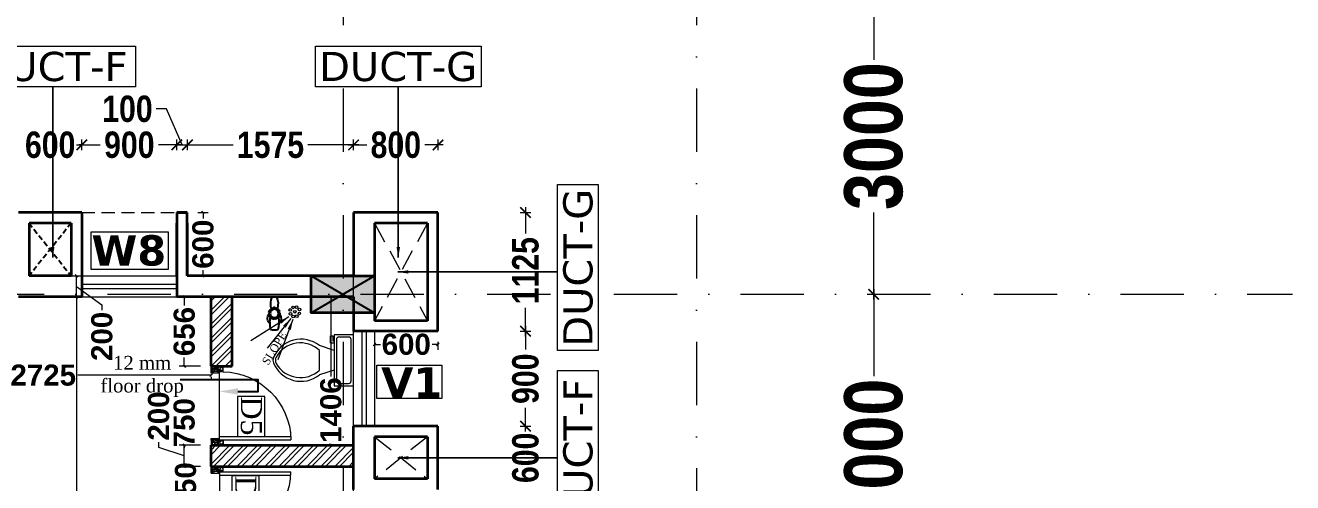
# Model space of a CAD drawing. Header units: millimetres. Extents: x -3092162 to 4513894, y -12317808 to 1849994.
# Drawn here: x -379345 to -367335, y -5824767 to -5820431 of the extents above; entities that cross this region are included whole.
import ezdxf

# ---------------------------------------------------------------- set-up
doc = ezdxf.new("R2010")
doc.units = ezdxf.units.MM
doc.header["$LTSCALE"] = 2
doc.header["$MEASUREMENT"] = 0
doc.header["$PDMODE"] = 34
doc.header["$PDSIZE"] = 500
for name, pattern in [('DASHDOT', [1, 0.5, -0.25, 0, -0.25]), ('DASHED2', [0.375, 0.25, -0.125]), ('HIDDEN', [0.375, 0.25, -0.125])]:
    doc.linetypes.add(name, pattern=pattern)
for name, color, linetype, lineweight in [('AREA AA', 162, 'Continuous', 20), ('ARROW', 7, 'Continuous', 25), ('coloumn', 10, 'Continuous', 35), ('D DIM', 250, 'Continuous', 9), ('D5', 10, 'Continuous', 5), ('DOOR', 27, 'Continuous', 5), ('FIXTURE', 252, 'Continuous', 0), ('glass', 5, 'Continuous', 15), ('GRID', 251, 'DASHDOT', 5), ('hatch toilet', 42, 'Continuous', 9), ('PROJ', 251, 'HIDDEN', 5), ('SILL', 74, 'Continuous', 9), ('tap', 97, 'Continuous', 25), ('taxe', 7, 'Continuous', 9), ('toi.dim.', 214, 'Continuous', 9), ('VENTI', 162, 'Continuous', 5), ('WAll', 250, 'Continuous', 35)]:
    doc.layers.add(name, color=color, linetype=linetype, lineweight=lineweight)
doc.layers.add('DOT', color=7, linetype='DASHED2', lineweight=0, true_color=0x89067c)
doc.layers.add('duct text', color=7, linetype='Continuous', lineweight=5, true_color=0x30182a)
doc.styles.add('COLOUMNN DIM', font='ARIALNB.TTF', dxfattribs={"height": 550})
doc.styles.add('door', font='arial.ttf', dxfattribs={"height": 70})
doc.styles.add('INNER DIM', font='ARIALNB.TTF', dxfattribs={"height": 250})
doc.styles.add('int dim', font='arialbd.ttf', dxfattribs={"height": 200})
doc.styles.get("Standard").update_dxf_attribs({"font": 'times.ttf', "height": 500})
doc.styles.add('style2', font='verdana.ttf')
doc.dimstyles.new('DOOR', dxfattribs={"dimtxt": 100, "dimasz": 100, "dimexe": 25, "dimexo": 50, "dimgap": 25, "dimtad": 0, "dimtih": 1, "dimtoh": 1, "dimdec": 0, "dimzin": 3, "dimdsep": 46, "dimtxsty": 'door', "dimblk": 'OBLIQUE', "dimcen": 200, "dimclrd": 256, "dimclre": 256, "dimclrt": 256, "dimadec": 0, "dimazin": 0, "dimtfac": 1, "dimtdec": 0, "dimtofl": 0, "dimtmove": 2, "dimatfit": 3, "dimfxl": 300, "dimfxlon": 1, "dimfrac": 1, "dimtolj": 1, "dimtzin": 0, "dimlwd": -1, "dimlwe": -1, "dimarcsym": 0})
doc.dimstyles.new('toilet detail', dxfattribs={"dimtxt": 150, "dimasz": 25, "dimexe": 50, "dimexo": 100, "dimgap": 25, "dimtad": 0, "dimdec": 0, "dimzin": 3, "dimdsep": 46, "dimtxsty": 'int dim', "dimblk": 'OBLIQUE', "dimcen": 90, "dimclrd": 214, "dimclre": 214, "dimclrt": 256, "dimadec": 0, "dimazin": 0, "dimtfac": 1, "dimtdec": 0, "dimtofl": 0, "dimtmove": 1, "dimatfit": 3, "dimfxl": 1, "dimfrac": 1, "dimtolj": 1, "dimtzin": 0, "dimlwd": -1, "dimlwe": -1, "dimarcsym": 1})
pattern_1 = [(45, (1180935.43, -187302.33), (-66.2912607, 66.2912607), []), (45, (1180979.62, -187302.33), (-66.2912607, 66.2912607), [])]

# ---------------------------------------------------------------- blocks, each defined once
blk = doc.blocks.new('_Oblique')
at = {"color": 0, "linetype": 'ByBlock', "lineweight": -2}
blk.add_line((-0.5, -0.5), (0.5, 0.5), dxfattribs=at)
blk = doc.blocks.new('Toilet - top')
for p, q in [((9.75, -4.5), (9.75, -1.5)), ((-4.87, -6.37), (-3.37, -6.37)), ((-4.87, -7.12), (-4.87, -6.37)), ((-2.62, -7.12), (-4.87, -7.12)), ((-3.37, -6.37), (-3.37, -6)), ((-2.62, -6), (-2.62, -7.12)), ((-0.37, -6), (-1.87, -10.5)), ((5.63, -6), (7.13, -10.5)), ((5.63, -10.5), (-0.37, -10.5))]:
    blk.add_line(p, q)
blk.add_lwpolyline([(10.5, -6), (10.5, 0), (-5.25, 0), (-5.25, -6)], close=True)
for points in [[(-4.5, -1.5), (-4.5, -4.5)], [(9, -0.75), (-3.75, -0.75)], [(-3.75, -5.25), (9, -5.25)]]:
    blk.add_lwpolyline(points)
for centre, radius, start, end in [((-3.84, -1.41), 0.663, 81.8699, 188.1301), ((9.09, -1.41), 0.663, 351.8699, 98.1301), ((-3.84, -4.59), 0.663, 171.8699, 278.1301), ((9.09, -4.59), 0.663, 261.8699, 8.1301), ((5.26, -16.19), 9.13, 141.4691, 248.2606), ((5.77, -16.36), 8.5, 136.3677, 240.998), ((-0.01, -16.19), 9.13, 291.7393, 38.5307), ((-0.52, -16.36), 8.5, 299.0018, 43.6321), ((2.63, -22.05), 2, 240.998, 299.0018), ((2.63, -22.81), 2, 248.2606, 291.7393)]:
    blk.add_arc(centre, radius, start, end)
blk = doc.blocks.new('*D264')
at = {"layer": 'Defpoints', "color": 0, "lineweight": 50, "ltscale": 100, "transparency": 16777216}
for p in [(-377838, -5824612), (-377585, -5824612), (-377485, -5825362)]:
    blk.add_point(p, dxfattribs=at)
at = {"layer": 'toi.dim.', "color": 214, "ltscale": 100, "transparency": 16777216}
for p, q in [((-377685, -5824612), (-377888, -5824612)), ((-377838, -5824612), (-377838, -5824587)), ((-377585, -5825362), (-377888, -5825362)), ((-377838, -5825362), (-377838, -5825387))]:
    blk.add_line(p, q, dxfattribs=at)
at = {"layer": 'toi.dim.', "color": 214, "ltscale": 100, "transparency": 16777216, "xscale": 25, "yscale": 25, "zscale": 25}
for p, rotation in [((-377838, -5824612), 270), ((-377838, -5825362), 90)]:
    blk.add_blockref('_Oblique', p, dxfattribs=dict(at, rotation=rotation))
at = {"layer": 'toi.dim.', "ltscale": 100, "transparency": 16777216, "insert": (-377826, -5824806), "char_height": 200, "attachment_point": 5, "rotation": 90, "style": 'int dim'}
blk.add_mtext('\\A1;750', dxfattribs=at)
blk = doc.blocks.new('*D265')
at = {"layer": 'Defpoints', "color": 0, "lineweight": 50, "ltscale": 100, "transparency": 16777216}
for p in [(-377838, -5824412), (-377585, -5824412), (-377585, -5824612)]:
    blk.add_point(p, dxfattribs=at)
at = {"layer": 'toi.dim.', "color": 214, "ltscale": 100, "transparency": 16777216}
for p, q in [((-378081, -5824433), (-378081, -5824383)), ((-377838, -5824512), (-378081, -5824433)), ((-377685, -5824412), (-377888, -5824412)), ((-377838, -5824612), (-377838, -5824412)), ((-377685, -5824612), (-377888, -5824612))]:
    blk.add_line(p, q, dxfattribs=at)
at = {"layer": 'toi.dim.', "color": 214, "ltscale": 100, "transparency": 16777216, "xscale": 25, "yscale": 25, "zscale": 25}
for p, rotation in [((-377838, -5824412), 90), ((-377838, -5824612), 270)]:
    blk.add_blockref('_Oblique', p, dxfattribs=dict(at, rotation=rotation))
at = {"layer": 'toi.dim.', "ltscale": 100, "transparency": 16777216, "insert": (-378081, -5824135), "char_height": 200, "attachment_point": 5, "rotation": 90, "style": 'int dim'}
blk.add_mtext('\\A1;200', dxfattribs=at)
blk = doc.blocks.new('*D266')
at = {"layer": 'Defpoints', "color": 0, "lineweight": 50, "ltscale": 100, "transparency": 16777216}
for p in [(-377838, -5823662), (-377585, -5823662), (-377585, -5824412)]:
    blk.add_point(p, dxfattribs=at)
at = {"layer": 'toi.dim.', "color": 214, "ltscale": 100, "transparency": 16777216}
for p, q in [((-377685, -5823662), (-377888, -5823662)), ((-377838, -5823662), (-377838, -5823637)), ((-377685, -5824412), (-377888, -5824412)), ((-377838, -5824412), (-377838, -5824437))]:
    blk.add_line(p, q, dxfattribs=at)
at = {"layer": 'toi.dim.', "color": 214, "ltscale": 100, "transparency": 16777216, "xscale": 25, "yscale": 25, "zscale": 25}
for p, rotation in [((-377838, -5823662), 270), ((-377838, -5824412), 90)]:
    blk.add_blockref('_Oblique', p, dxfattribs=dict(at, rotation=rotation))
at = {"layer": 'toi.dim.', "ltscale": 100, "transparency": 16777216, "insert": (-377839, -5824198), "char_height": 200, "attachment_point": 5, "rotation": 90, "style": 'int dim'}
blk.add_mtext('\\A1;750', dxfattribs=at)
blk = doc.blocks.new('A$C3DC14F32')
at = {"layer": 'DOOR', "ltscale": 100}
for p, q in [((53, 115), (53, 757)), ((84, 80), (84, 755)), ((0, 0), (0, 115)), ((53, 115), (0, 115)), ((53, 80), (53, 115)), ((53, 80), (697, 80)), ((65, 0), (65, 80)), ((685, 80), (685, 0)), ((697, 115), (697, 80)), ((697, 115), (750, 115)), ((750, 115), (750, 0)), ((65, 0), (0, 0)), ((685, 0), (750, 0))]:
    blk.add_line(p, q, dxfattribs=at)
blk.add_arc((40, 100), 657, 1.3077, 88.8934, dxfattribs=at)
for points in [[(50, 115), (28, 70), (14, 34), (0, 24)], [(26, 115), (8, 92), (10, 56), (0, 44)], [(53, 82), (32, 32), (37, 21), (0, 12)], [(0, 81), (22, 62), (25, 15), (65, 0)], [(62, 80), (49, 49), (54, 24), (4, 0)], [(7, 115), (15, 90), (42, 75), (48, 24), (65, 10)], [(37, 115), (40, 96), (56, 76), (65, 61)], [(743, 115), (735, 90), (708, 75), (702, 24), (685, 10)], [(713, 115), (710, 96), (694, 76), (685, 61)], [(750, 81), (727, 62), (725, 15), (685, 0)], [(688, 80), (701, 49), (696, 24), (746, 0)], [(697, 82), (717, 32), (713, 21), (750, 12)], [(700, 115), (721, 70), (735, 34), (750, 24)], [(723, 115), (742, 92), (739, 56), (750, 44)]]:
    blk.add_spline(points, degree=3, dxfattribs=at)
blk = doc.blocks.new('ARROW')
at = {"layer": 'ARROW', "ltscale": 100}
blk.add_lwpolyline([(-1532756, -5576976), (-1532946, -5576976), (-1532946, -5576867), (-1532208, -5576867)], dxfattribs=at)
blk.add_solid([(-1532756, -5576946), (-1532576, -5576976), (-1532756, -5577006)], dxfattribs=at)
blk = doc.blocks.new('14')
at = {"layer": 'FIXTURE', "ltscale": 15000}
for centre in [(-64.7, 9.5), (-57, 27.9), (-38.2, 36), (-38.1, 9.5), (-20.2, 27), (-12.1, 9.5), (-57, -7.8), (-38.2, -15.3), (-18.6, -8.4)]:
    blk.add_circle(centre, 6.97, dxfattribs=at)
blk = doc.blocks.new('ryr')
at = {"layer": 'tap', "ltscale": 100}
for p, q in [((1982562.6, -4956366.8), (1982560.6, -4956373.7)), ((1982569, -4956357.8), (1982576.1, -4956352.9)), ((1982583.7, -4956350.4), (1982590.2, -4956350.1)), ((1982598.2, -4956351.9), (1982604.6, -4956355.3)), ((1982610.7, -4956361.3), (1982614, -4956367.1)), ((1982616, -4956374.1), (1982616, -4956381.8)), ((1982666.3, -4956367.8), (1982666.3, -4956388.4)), ((1982561.1, -4956384.7), (1982565.1, -4956394.4)), ((1982572.8, -4956401.4), (1982582.2, -4956405.4)), ((1982601.5, -4956402.7), (1982592.8, -4956405.7)), ((1982613.7, -4956389.8), (1982610.1, -4956395.6))]:
    blk.add_line(p, q, dxfattribs=at)
blk.add_circle((1982588.3, -4956378.1), 20, dxfattribs=at)
for centre, radius, start, end in [((1982556.2, -4956378.1), 48, 160.19525, 199.80475), ((1982547.7, -4956509), 151.7, 81.7623, 103.98343), ((1982564.4, -4956380.5), 34.6, 56.55278, 138.71433), ((1982556.9, -4956379.4), 6.73, 307.88989, 56.91974), ((1982563.2, -4956360.5), 6.39, 264.66017, 25.13943), ((1982579.4, -4956350.2), 4.3, 217.97287, 357.25439), ((1982594.6, -4956348.9), 4.62, 195.6991, 319.69964), ((1982608.8, -4956357.1), 4.58, 156.59268, 294.66379), ((1982615.4, -4956370.5), 3.66, 111.86148, 279.30966), ((1982633.1, -4956440.8), 80.2, 65.56247, 105.33265), ((1982547.7, -4956247.1), 151.7, 256.01657, 279.83793), ((1982564.4, -4956375.7), 34.6, 221.33171, 306.26993), ((1982568.6, -4956398.3), 5.26, 323.21483, 132.06054), ((1982587.4, -4956410.2), 7.04, 39.96175, 136.82676), ((1982588.3, -4956378.1), 28, 279.24362, 279.24386), ((1982607.8, -4956401.6), 6.38, 69.03031, 190.3369), ((1982633.1, -4956315.4), 80.2, 254.66735, 294.43753), ((1982616.8, -4956386.3), 4.61, 99.2597, 228.44841)]:
    blk.add_arc(centre, radius, start, end, dxfattribs=at)
blk = doc.blocks.new('*D286')
at = {"layer": 'Defpoints', "color": 0, "lineweight": 50, "ltscale": 100, "transparency": 16777216}
for p in [(-377838, -5823006), (-377585, -5823006), (-377585, -5823662)]:
    blk.add_point(p, dxfattribs=at)
at = {"layer": 'toi.dim.', "color": 214, "ltscale": 100, "transparency": 16777216}
for p, q in [((-377685, -5823006), (-377888, -5823006)), ((-377838, -5823006), (-377838, -5823087)), ((-377838, -5823662), (-377838, -5823581)), ((-377685, -5823662), (-377888, -5823662))]:
    blk.add_line(p, q, dxfattribs=at)
at = {"layer": 'toi.dim.', "color": 214, "ltscale": 100, "transparency": 16777216, "xscale": 25, "yscale": 25, "zscale": 25}
for p, rotation in [((-377838, -5823006), 90), ((-377838, -5823662), 270)]:
    blk.add_blockref('_Oblique', p, dxfattribs=dict(at, rotation=rotation))
at = {"layer": 'toi.dim.', "ltscale": 100, "transparency": 16777216, "insert": (-377838, -5823334), "char_height": 200, "attachment_point": 5, "rotation": 90, "style": 'int dim'}
blk.add_mtext('\\A1;656', dxfattribs=at)
blk = doc.blocks.new('*D314')
at = {"layer": 'Defpoints', "color": 0, "lineweight": 50, "ltscale": 100, "transparency": 16777216}
for p in [(-379110, -5823006), (-378859, -5823006), (-379235, -5827456)]:
    blk.add_point(p, dxfattribs=at)
at = {"layer": 'toi.dim.', "color": 214, "ltscale": 100, "transparency": 16777216}
for p, q in [((-379010, -5823006), (-378809, -5823006)), ((-378859, -5823006), (-378859, -5824905)), ((-378859, -5827456), (-378859, -5825557)), ((-379135, -5827456), (-378809, -5827456))]:
    blk.add_line(p, q, dxfattribs=at)
at = {"layer": 'toi.dim.', "color": 214, "ltscale": 100, "transparency": 16777216, "xscale": 25, "yscale": 25, "zscale": 25}
for p, rotation in [((-378859, -5823006), 90), ((-378859, -5827456), 270)]:
    blk.add_blockref('_Oblique', p, dxfattribs=dict(at, rotation=rotation))
at = {"layer": 'toi.dim.', "ltscale": 100, "transparency": 16777216, "insert": (-378859, -5825231), "char_height": 200, "attachment_point": 5, "rotation": 90, "style": 'int dim'}
blk.add_mtext('\\A1;4450', dxfattribs=at)
blk = doc.blocks.new('*D315')
at = {"layer": 'Defpoints', "color": 0, "lineweight": 50, "ltscale": 100, "transparency": 16777216}
for p in [(-379110, -5822806), (-378859, -5822806), (-379110, -5823006)]:
    blk.add_point(p, dxfattribs=at)
at = {"layer": 'toi.dim.', "color": 214, "ltscale": 100, "transparency": 16777216}
for p, q in [((-379010, -5822806), (-378809, -5822806)), ((-378859, -5823006), (-378859, -5822806)), ((-379010, -5823006), (-378809, -5823006)), ((-378859, -5822906), (-378619, -5823082)), ((-378619, -5823082), (-378619, -5823132))]:
    blk.add_line(p, q, dxfattribs=at)
at = {"layer": 'toi.dim.', "color": 214, "ltscale": 100, "transparency": 16777216, "xscale": 25, "yscale": 25, "zscale": 25}
for p, rotation in [((-378859, -5822806), 90), ((-378859, -5823006), 270)]:
    blk.add_blockref('_Oblique', p, dxfattribs=dict(at, rotation=rotation))
at = {"layer": 'toi.dim.', "ltscale": 100, "transparency": 16777216, "insert": (-378619, -5823380), "char_height": 200, "attachment_point": 5, "rotation": 90, "style": 'int dim'}
blk.add_mtext('\\A1;200', dxfattribs=at)
blk = doc.blocks.new('*D340')
at = {"layer": 'Defpoints', "color": 0, "lineweight": 50, "ltscale": 100, "transparency": 16777216}
for p in [(-380310, -5823731), (-377585, -5823662), (-377585, -5823748)]:
    blk.add_point(p, dxfattribs=at)
at = {"layer": 'toi.dim.', "color": 214, "ltscale": 100, "transparency": 16777216}
for p, q in [((-380310, -5823748), (-379503, -5823748)), ((-380310, -5823831), (-380310, -5823798)), ((-377585, -5823748), (-378846, -5823748)), ((-377585, -5823762), (-377585, -5823798))]:
    blk.add_line(p, q, dxfattribs=at)
at = {"layer": 'toi.dim.', "color": 214, "ltscale": 100, "transparency": 16777216, "xscale": 25, "yscale": 25, "zscale": 25, "rotation": 180}
blk.add_blockref('_Oblique', (-380310, -5823748), dxfattribs=at)
at = {"layer": 'toi.dim.', "color": 214, "ltscale": 100, "transparency": 16777216, "xscale": 25, "yscale": 25, "zscale": 25}
blk.add_blockref('_Oblique', (-377585, -5823748), dxfattribs=at)
at = {"layer": 'toi.dim.', "ltscale": 100, "transparency": 16777216, "insert": (-379175, -5823748), "char_height": 200, "attachment_point": 5, "style": 'int dim'}
blk.add_mtext('\\A1;2725', dxfattribs=at)
blk = doc.blocks.new('*D347')
at = {"layer": 'Defpoints', "color": 0, "lineweight": 50, "ltscale": 100, "transparency": 16777216}
for p in [(-377810, -5822206), (-377661, -5822206), (-377810, -5822806)]:
    blk.add_point(p, dxfattribs=at)
at = {"layer": 'toi.dim.', "color": 214, "ltscale": 100, "transparency": 16777216}
for p, q in [((-377710, -5822206), (-377611, -5822206)), ((-377661, -5822206), (-377661, -5822261)), ((-377661, -5822806), (-377661, -5822751)), ((-377710, -5822806), (-377611, -5822806))]:
    blk.add_line(p, q, dxfattribs=at)
at = {"layer": 'toi.dim.', "color": 214, "ltscale": 100, "transparency": 16777216, "xscale": 25, "yscale": 25, "zscale": 25}
for p, rotation in [((-377661, -5822206), 90), ((-377661, -5822806), 270)]:
    blk.add_blockref('_Oblique', p, dxfattribs=dict(at, rotation=rotation))
at = {"layer": 'toi.dim.', "ltscale": 100, "transparency": 16777216, "insert": (-377661, -5822506), "char_height": 200, "attachment_point": 5, "rotation": 90, "style": 'int dim'}
blk.add_mtext('\\A1;600', dxfattribs=at)
blk = doc.blocks.new('*D348')
at = {"layer": 'Defpoints', "color": 0, "lineweight": 50, "ltscale": 100, "transparency": 16777216}
for p in [(-376035, -5823331), (-375435, -5823331), (-375435, -5823456)]:
    blk.add_point(p, dxfattribs=at)
at = {"layer": 'toi.dim.', "color": 214, "ltscale": 100, "transparency": 16777216}
for p, q in [((-376035, -5823431), (-376035, -5823506)), ((-376035, -5823456), (-375980, -5823456)), ((-375435, -5823456), (-375489, -5823456)), ((-375435, -5823431), (-375435, -5823506))]:
    blk.add_line(p, q, dxfattribs=at)
at = {"layer": 'toi.dim.', "color": 214, "ltscale": 100, "transparency": 16777216, "xscale": 25, "yscale": 25, "zscale": 25, "rotation": 180}
blk.add_blockref('_Oblique', (-376035, -5823456), dxfattribs=at)
at = {"layer": 'toi.dim.', "color": 214, "ltscale": 100, "transparency": 16777216, "xscale": 25, "yscale": 25, "zscale": 25}
blk.add_blockref('_Oblique', (-375435, -5823456), dxfattribs=at)
at = {"layer": 'toi.dim.', "ltscale": 100, "transparency": 16777216, "insert": (-375735, -5823456), "char_height": 200, "attachment_point": 5, "style": 'int dim'}
blk.add_mtext('\\A1;600', dxfattribs=at)
blk = doc.blocks.new('*D349')
at = {"layer": 'Defpoints', "color": 0, "lineweight": 50, "ltscale": 100, "transparency": 16777216}
for p in [(-376666, -5823006), (-376666, -5824412), (-376449, -5824412)]:
    blk.add_point(p, dxfattribs=at)
at = {"layer": 'toi.dim.', "color": 214, "ltscale": 100, "transparency": 16777216}
for p, q in [((-376566, -5823006), (-376399, -5823006)), ((-376449, -5823006), (-376449, -5823759)), ((-376566, -5824412), (-376399, -5824412)), ((-376449, -5824412), (-376449, -5824399))]:
    blk.add_line(p, q, dxfattribs=at)
at = {"layer": 'toi.dim.', "color": 214, "ltscale": 100, "transparency": 16777216, "xscale": 25, "yscale": 25, "zscale": 25}
for p, rotation in [((-376449, -5823006), 90), ((-376449, -5824412), 270)]:
    blk.add_blockref('_Oblique', p, dxfattribs=dict(at, rotation=rotation))
at = {"layer": 'toi.dim.', "ltscale": 100, "transparency": 16777216, "insert": (-376449, -5824079), "char_height": 200, "attachment_point": 5, "rotation": 90, "style": 'int dim'}
blk.add_mtext('\\A1;1406', dxfattribs=at)
blk = doc.blocks.new('_ArchTick')
at = {"color": 0, "linetype": 'ByBlock', "const_width": 0.15}
blk.add_lwpolyline([(-0.5, -0.5), (0.5, 0.5)], dxfattribs=at)

msp = doc.modelspace()

# ---------------------------------------------------------------- hatches: boundary and pattern name
at = {"layer": 'coloumn', "ltscale": 100}
msp.add_hatch(color=256, dxfattribs=at).paths.add_polyline_path([(-376034.7, -5822806.2), (-376034.7, -5823156.2), (-376634.7, -5823156.2), (-376634.7, -5822806.2)])
at = {"layer": 'hatch toilet', "ltscale": 100}
h = msp.add_hatch(dxfattribs=at)
h.set_pattern_fill('ANSI32', color=256, scale=250, style=0)
h.set_pattern_definition(pattern_1)
h.paths.add_polyline_path([(-377584.7, -5823662.4), (-377469.7, -5823662.4), (-377384.7, -5823662.4), (-377384.7, -5823006.2), (-377584.7, -5823006.2)])
h = msp.add_hatch(dxfattribs=at)
h.set_pattern_fill('ANSI32', color=256, scale=250, style=0)
h.set_pattern_definition(pattern_1)
h.paths.add_polyline_path([(-377584.7, -5824412.4), (-377584.7, -5824612.4), (-376234.7, -5824612.4), (-376234.7, -5824412.4)])

# ---------------------------------------------------------------- linework, layer by layer
at = {"layer": 'coloumn', "lineweight": 25, "ltscale": 100}
for p, q in [((-376634.7, -5823156.2), (-376034.7, -5822806.2)), ((-376634.7, -5822806.2), (-376034.7, -5823156.2))]:
    msp.add_line(p, q, dxfattribs=at)
at = {"layer": 'coloumn', "ltscale": 100}
msp.add_lwpolyline([(-376034.7, -5822806.2), (-376034.7, -5823156.2), (-376634.7, -5823156.2), (-376634.7, -5822806.2)], close=True, dxfattribs=at)
at = {"layer": 'D DIM', "ltscale": 100}
for p, q in [((-371305, -5819931.2), (-371305, -5820757.6)), ((-378006.5, -5821223.8), (-378106.5, -5821223.8)), ((-377859.3, -5821564.6), (-378006.5, -5821223.8)), ((-378859.3, -5821564.6), (-378636.7, -5821564.6)), ((-378809.3, -5821564.6), (-378833.4, -5821564.6)), ((-378809.3, -5821614.6), (-378809.3, -5821514.6)), ((-378809.3, -5821614.6), (-378809.3, -5821514.6)), ((-377859.3, -5821564.6), (-378081.9, -5821564.6)), ((-377909.3, -5821614.6), (-377909.3, -5821514.6)), ((-377909.3, -5821614.6), (-377909.3, -5821514.6)), ((-377909.3, -5821564.6), (-377809.3, -5821564.6)), ((-377909.3, -5821564.6), (-377809.3, -5821564.6)), ((-377859.3, -5821564.6), (-377374.5, -5821564.6)), ((-377809.3, -5821614.6), (-377809.3, -5821514.6)), ((-377809.3, -5821614.6), (-377809.3, -5821514.6)), ((-376183.9, -5821564.6), (-376668.7, -5821564.6)), ((-376283.9, -5821564.6), (-376109.9, -5821564.6)), ((-376233.9, -5821614.6), (-376233.9, -5821514.6)), ((-376233.9, -5821614.6), (-376233.9, -5821514.6)), ((-375383.9, -5821564.6), (-375557.9, -5821564.6)), ((-375433.9, -5821614.6), (-375433.9, -5821514.6)), ((-374604.6, -5822156.2), (-374604.6, -5822404.4)), ((-374654.6, -5822206.2), (-374554.6, -5822206.2)), ((-371305, -5823031.2), (-371305, -5822204.8)), ((-371355, -5822981.2), (-371255, -5822981.2)), ((-371355, -5822981.2), (-371255, -5822981.2)), ((-371305, -5822931.2), (-371305, -5823757.6)), ((-374604.6, -5823381.2), (-374604.6, -5823110.1)), ((-374654.6, -5823331.2), (-374554.6, -5823331.2)), ((-374654.6, -5823331.2), (-374554.6, -5823331.2)), ((-374604.6, -5823281.2), (-374604.6, -5823503.8)), ((-374604.6, -5824281.2), (-374604.6, -5824058.6)), ((-374654.6, -5824231.2), (-374554.6, -5824231.2)), ((-374654.6, -5824231.2), (-374554.6, -5824231.2)), ((-374604.6, -5824231.2), (-374604.6, -5824255.3))]:
    msp.add_line(p, q, dxfattribs=at)
at = {"layer": 'D5'}
for points in [[(-377074.1, -5824329.1), (-377074.1, -5823948.7), (-377334.7, -5823948.7), (-377334.7, -5824329.1)], [(-377128.3, -5825081.4), (-377128.3, -5824700.9), (-377388.9, -5824700.9), (-377388.9, -5825081.4)]]:
    msp.add_lwpolyline(points, close=True, dxfattribs=at)
at = {"layer": 'DOOR', "ltscale": 100}
msp.add_line((-376628.8, -5823152.7), (-376634.7, -5823156.2), dxfattribs=at)
at = {"layer": 'DOT', "lineweight": 25, "ltscale": 100}
for p, q in [((-379309.7, -5822306.2), (-378909.7, -5822806.2)), ((-378909.7, -5822306.2), (-379309.7, -5822806.2))]:
    msp.add_line(p, q, dxfattribs=at)
at = {"layer": 'DOT', "ltscale": 400}
for p, q in [((-376034.7, -5822306.2), (-375534.7, -5823231.2)), ((-375534.7, -5822306.2), (-376034.7, -5823231.2)), ((-376034.7, -5824331.2), (-375534.7, -5824731.2)), ((-375534.7, -5824331.2), (-376034.7, -5824731.2))]:
    msp.add_line(p, q, dxfattribs=at)
at = {"layer": 'duct text', "ltscale": 0.1}
for points in [[(-379871.8, -5820627), (-378299.2, -5820627), (-378299.2, -5821013.2), (-379871.8, -5821013.2)], [(-376596.4, -5820627), (-375023.9, -5820627), (-375023.9, -5821013.2), (-376596.4, -5821013.2)], [(-374302.8, -5823513.9), (-374302.8, -5821941.4), (-373916.6, -5821941.4), (-373916.6, -5823513.9)], [(-374302.8, -5825276.4), (-374302.8, -5823703.9), (-373916.6, -5823703.9), (-373916.6, -5825276.4)]]:
    msp.add_lwpolyline(points, close=True, dxfattribs=at)
at = {"layer": 'glass', "ltscale": 100}
for p, q in [((-378809.7, -5822886.2), (-377909.7, -5822886.2)), ((-378809.7, -5822926.2), (-377909.7, -5822926.2)), ((-376154.7, -5823330.9), (-376154.7, -5824230.9)), ((-376114.7, -5823330.9), (-376114.7, -5824230.9))]:
    msp.add_line(p, q, dxfattribs=at)
at = {"layer": 'GRID', "color": 5, "ltscale": 600}
for p, q in [((-376334.3, -5807829.3), (-376334.3, -5892623.2)), ((-372984.3, -5807829.3), (-372984.3, -5892623.2))]:
    msp.add_line(p, q, dxfattribs=at)
at = {"layer": 'GRID', "color": 6, "ltscale": 600}
msp.add_line((-460174.2, -5822981.2), (-367334.7, -5822981.2), dxfattribs=at)
at = {"layer": 'PROJ', "ltscale": 250}
msp.add_line((-378809.7, -5822206.2), (-377909.7, -5822206.2), dxfattribs=at)
at = {"layer": 'SILL', "ltscale": 100}
for p, q in [((-376234.7, -5830231.2), (-376234.7, -5822206.2)), ((-378809.7, -5822806.2), (-377909.7, -5822806.2)), ((-378809.7, -5823006.2), (-377734.7, -5823006.2)), ((-376034.7, -5823331.2), (-376034.7, -5824231.2))]:
    msp.add_line(p, q, dxfattribs=at)
at = {"layer": 'VENTI', "ltscale": 100}
for points in [[(-377992.2, -5822746.9), (-378721.9, -5822746.9), (-378721.9, -5822389.7), (-377992.2, -5822389.7)], [(-375397.8, -5823969.2), (-376014, -5823969.2), (-376014, -5823653.3), (-375397.8, -5823653.3)]]:
    msp.add_lwpolyline(points, close=True, dxfattribs=at)
at = {"layer": 'WAll', "ltscale": 100}
for p, q in [((-378809.7, -5822206.2), (-379409.7, -5822206.2)), ((-378809.7, -5822206.2), (-379409.7, -5822206.2)), ((-378809.7, -5822206.2), (-378809.7, -5823006.2)), ((-377909.7, -5822206.2), (-377809.7, -5822206.2)), ((-377809.7, -5822206.2), (-377909.7, -5822206.2)), ((-377909.7, -5822206.2), (-377909.7, -5822206.2)), ((-377909.7, -5822206.2), (-377909.7, -5823006.2)), ((-377809.7, -5822806.2), (-377809.7, -5822206.2)), ((-375434.7, -5822206.2), (-376234.7, -5822206.2)), ((-376234.7, -5822206.2), (-376234.7, -5822806.2)), ((-375434.7, -5822206.2), (-376134.3, -5822206.2)), ((-375434.7, -5823331.2), (-375434.7, -5822206.2)), ((-378909.7, -5822306.2), (-379309.7, -5822306.2)), ((-378909.7, -5822306.2), (-379309.7, -5822306.2)), ((-379309.7, -5822306.2), (-379309.7, -5822806.2)), ((-378909.7, -5822306.2), (-378909.7, -5822806.2)), ((-377909.7, -5822806.2), (-377909.7, -5822306.2)), ((-377809.7, -5822306.2), (-377809.7, -5822806.2)), ((-375534.7, -5822306.2), (-376034.7, -5822306.2)), ((-376034.7, -5822306.2), (-376034.7, -5823231.2)), ((-375534.7, -5822306.2), (-376034.7, -5822306.2)), ((-375534.7, -5822306.2), (-375534.7, -5823231.2)), ((-378909.7, -5822806.2), (-379309.7, -5822806.2)), ((-376234.7, -5822806.2), (-377809.7, -5822806.2)), ((-378809.7, -5823006.2), (-379409.7, -5823006.2)), ((-376234.7, -5823006.2), (-377909.7, -5823006.2)), ((-377584.7, -5823662.4), (-377584.7, -5823006.2)), ((-377384.7, -5823662.4), (-377384.7, -5823006.2)), ((-376234.7, -5823006.2), (-376234.7, -5823331.2)), ((-375534.7, -5823231.2), (-376034.7, -5823231.2)), ((-375434.7, -5823331.2), (-376234.7, -5823331.2)), ((-377584.7, -5823662.4), (-377384.7, -5823662.4)), ((-375434.7, -5824231.2), (-376234.7, -5824231.2)), ((-376234.7, -5824831.2), (-376234.7, -5824231.2)), ((-376034.7, -5824331.2), (-376034.7, -5824731.2)), ((-375534.7, -5824331.2), (-376034.7, -5824331.2)), ((-375534.7, -5824331.2), (-375534.7, -5824731.2)), ((-375434.7, -5824831.2), (-375434.7, -5824231.2)), ((-377584.7, -5824612.4), (-377584.7, -5824412.4)), ((-377584.7, -5824412.4), (-376234.7, -5824412.4)), ((-377584.7, -5824612.4), (-376234.7, -5824612.4)), ((-375534.7, -5824731.2), (-376034.7, -5824731.2))]:
    msp.add_line(p, q, dxfattribs=at)

# ---------------------------------------------------------------- block references
at = {"layer": 'ARROW', "xscale": -1}
msp.add_blockref('ARROW', (-1910085.5, -246925.9), dxfattribs=at)
at = {"layer": 'D DIM', "ltscale": 100, "xscale": 100, "yscale": 100, "zscale": 100}
for p, rotation in [((-378809.3, -5821564.6), 180), ((-377809.3, -5821564.6), 180), ((-376233.9, -5821564.6), 180), ((-374604.6, -5822206.2), 90), ((-371305, -5822981.2), 90), ((-371305, -5822981.2), 270), ((-374604.6, -5823331.2), 270), ((-374604.6, -5823331.2), 90), ((-374604.6, -5824231.2), 270)]:
    msp.add_blockref('_ArchTick', p, dxfattribs=dict(at, rotation=rotation))
for p in [(-377909.3, -5821564.6), (-376233.9, -5821564.6), (-375433.9, -5821564.6)]:
    msp.add_blockref('_ArchTick', p, dxfattribs=at)
at = {"layer": 'DOOR', "ltscale": 100, "xscale": -1, "rotation": 270.0005034062861}
msp.add_blockref('A$C3DC14F32', (-377584.7, -5824412.4), dxfattribs=at)
at = {"layer": 'DOOR', "ltscale": 100, "rotation": 269.9994965937138}
msp.add_blockref('A$C3DC14F32', (-377584.7, -5824612.4), dxfattribs=at)
at = {"layer": 'FIXTURE', "lineweight": 40, "xscale": -2, "yscale": 2, "zscale": 2, "rotation": 270}
msp.add_blockref('ryr', (9535771.4, -9788338.8), dxfattribs=at)
at = {"layer": 'FIXTURE', "xscale": 1.8, "yscale": 1.8, "zscale": 1.8, "rotation": 69.52880926786803}
msp.add_blockref('14', (-376749.9, -5823087.7), dxfattribs=at)
at = {"layer": 'FIXTURE', "ltscale": 100, "extrusion": (0, 0, -1), "xscale": -30.77059217263013, "yscale": 30.77059217263013, "zscale": -30.77059217263013, "rotation": 90}
msp.add_blockref('Toilet - top', (376234.7, -5823525.4), dxfattribs=at)

# ---------------------------------------------------------------- texts
at = {"layer": 'D DIM', "ltscale": 100, "attachment_point": 5, "rotation": 90}
for s, insert, char_height, style in [('\\A1;3000', (-371305, -5821481.2), 550, 'COLOUMNN DIM'), ('\\A1;1125', (-374604.6, -5822757.2), 250, 'INNER DIM'), ('\\A1;900', (-374604.6, -5823781.2), 250, 'INNER DIM'), ('\\A1;3000', (-371305, -5824481.2), 550, 'COLOUMNN DIM'), ('\\A1;600', (-374604.6, -5824531.2), 250, 'INNER DIM')]:
    msp.add_mtext(s, dxfattribs=dict(at, insert=insert, char_height=char_height, style=style))
at = {"layer": 'D DIM', "ltscale": 100, "char_height": 250, "attachment_point": 5, "style": 'INNER DIM'}
for s, insert in [('\\A1;100', (-378377.1, -5821223.8)), ('\\A1;600', (-379109.3, -5821564.6)), ('\\A1;900', (-378359.3, -5821564.6)), ('\\A1;1575', (-377021.6, -5821564.6)), ('\\A1;800', (-375833.9, -5821564.6))]:
    msp.add_mtext(s, dxfattribs=dict(at, insert=insert))
at = {"layer": 'D5', "char_height": 200, "width": 464.194, "attachment_point": 2, "rotation": 270}
for insert in [(-377101.2, -5824134.6), (-377155.4, -5824886.8)]:
    msp.add_mtext('\\pt2000;D5', dxfattribs=dict(at, insert=insert))
at = {"layer": 'duct text', "ltscale": 0.1, "char_height": 276.639, "width": 1547.237, "attachment_point": 5, "style": 'style2'}
for s, insert in [('\\pt3043;DUCT-F', (-379087.1, -5820823.6)), ('\\pt3043;DUCT-G', (-375811.8, -5820823.6))]:
    msp.add_mtext(s, dxfattribs=dict(at, insert=insert))
at = {"layer": 'duct text', "ltscale": 0.1, "char_height": 276.639, "width": 1547.237, "attachment_point": 5, "rotation": 90, "style": 'style2'}
for s, insert in [('\\pt3043;DUCT-G', (-374106.2, -5822729.3)), ('\\pt3043;DUCT-F', (-374106.2, -5824491.8))]:
    msp.add_mtext(s, dxfattribs=dict(at, insert=insert))
at = {"layer": 'taxe', "color": 0, "insert": (-377017, -5823471.2), "char_height": 75, "attachment_point": 2, "rotation": 58.78488}
msp.add_mtext('SLOPE', dxfattribs=at)
at = {"layer": 'taxe', "color": 0, "insert": (-378238.1, -5823954), "char_height": 130, "attachment_point": 8}
msp.add_mtext('12 mm \\Pfloor drop', dxfattribs=at)
at = {"layer": 'VENTI', "ltscale": 100, "char_height": 287, "attachment_point": 5, "style": 'style2'}
for s, insert in [('\\pt3157;{\\fVerdana|b1|i0|c0|p34;W8}', (-378364, -5822567.3)), ('\\pt3157;{\\fVerdana|b1|i0|c0|p34;V1}', (-375683.1, -5823817.6))]:
    msp.add_mtext(s, dxfattribs=dict(at, insert=insert))

# ---------------------------------------------------------------- dimensions: what is measured, and where the dimension line sits
at = {"layer": 'toi.dim.', "ltscale": 100}
for base, p1, p2, picture, middle in [((-377661.2, -5822206.2), (-377809.7, -5822806.2), (-377809.7, -5822206.2), '*D347', (-377661.2, -5822506.2)), ((-378859.1, -5823006.2), (-379234.7, -5827456.2), (-379109.7, -5823006.2), '*D314', (-378859.1, -5825231.2)), ((-377838.3, -5823006.2), (-377584.7, -5823662.4), (-377584.7, -5823006.2), '*D286', (-377838.3, -5823334.3))]:
    dim = msp.add_linear_dim(base=base, p1=p1, p2=p2, angle=90, dimstyle='toilet detail', dxfattribs=at)
    dim.commit()
    dim.dimension.update_dxf_attribs({"geometry": picture, "text_midpoint": middle})
for base, p1, p2, picture, middle in [((-378859.1, -5822806.2), (-379109.7, -5823006.2), (-379109.7, -5822806.2), '*D315', (-378618.9, -5823157)), ((-376448.7, -5824412.4), (-376666.4, -5823006.2), (-376666.4, -5824412.4), '*D349', (-376448.7, -5824078.8)), ((-377838.3, -5823662.4), (-377584.7, -5824412.4), (-377584.7, -5823662.4), '*D266', (-377839.2, -5824197.5)), ((-377838.3, -5824412.4), (-377584.7, -5824612.4), (-377584.7, -5824412.4), '*D265', (-378081.3, -5824357.7)), ((-377838.3, -5824612.4), (-377484.7, -5825362.4), (-377584.7, -5824612.4), '*D264', (-377825.9, -5824806.2))]:
    dim = msp.add_linear_dim(base=base, p1=p1, p2=p2, angle=90, dimstyle='toilet detail', dxfattribs=at)
    dim.commit()
    dim.dimension.update_dxf_attribs({"geometry": picture, "text_midpoint": middle, "dimtype": 160})
dim = msp.add_linear_dim(base=(-375434.7, -5823456.3), p1=(-376034.7, -5823331.2), p2=(-375434.7, -5823331.2), dimstyle='toilet detail', dxfattribs=at)
dim.commit()
dim.dimension.update_dxf_attribs({"geometry": '*D348', "text_midpoint": (-375734.7, -5823456.3)})
dim = msp.add_linear_dim(base=(-377584.7, -5823748), p1=(-380309.7, -5823731.5), p2=(-377584.7, -5823662.4), dimstyle='toilet detail', dxfattribs=at)
dim.commit()
dim.dimension.update_dxf_attribs({"geometry": '*D340', "text_midpoint": (-379174.5, -5823748), "dimtype": 160})

# ---------------------------------------------------------------- leaders
at = {"layer": 'AREA AA', "ltscale": 100}
for points in [[(-376846.1, -5823193.8), (-377206.8, -5823422.9)], [(-376827.2, -5823210.7), (-377053.3, -5823490.9)], [(-376808.5, -5823219.5), (-376953.1, -5823601.8)]]:
    msp.add_leader(points, dimstyle='toilet detail', override={"dimasz": 100, "dimclrd": 256}, dxfattribs=at)
at = {"layer": 'duct text', "ltscale": 0.1}
for points in [[(-379085.5, -5822633), (-379085.5, -5821013.2), (-379085.5, -5822633)], [(-375810.1, -5822633), (-375810.1, -5821013.2), (-375810.1, -5822633)], [(-375813.9, -5822768.7), (-374302.8, -5822768.7), (-375813.9, -5822768.7)], [(-375813.9, -5824531.2), (-374302.8, -5824531.2), (-375813.9, -5824531.2)]]:
    msp.add_leader(points, dimstyle='DOOR', dxfattribs=at)

doc.saveas('drawing.dxf')
